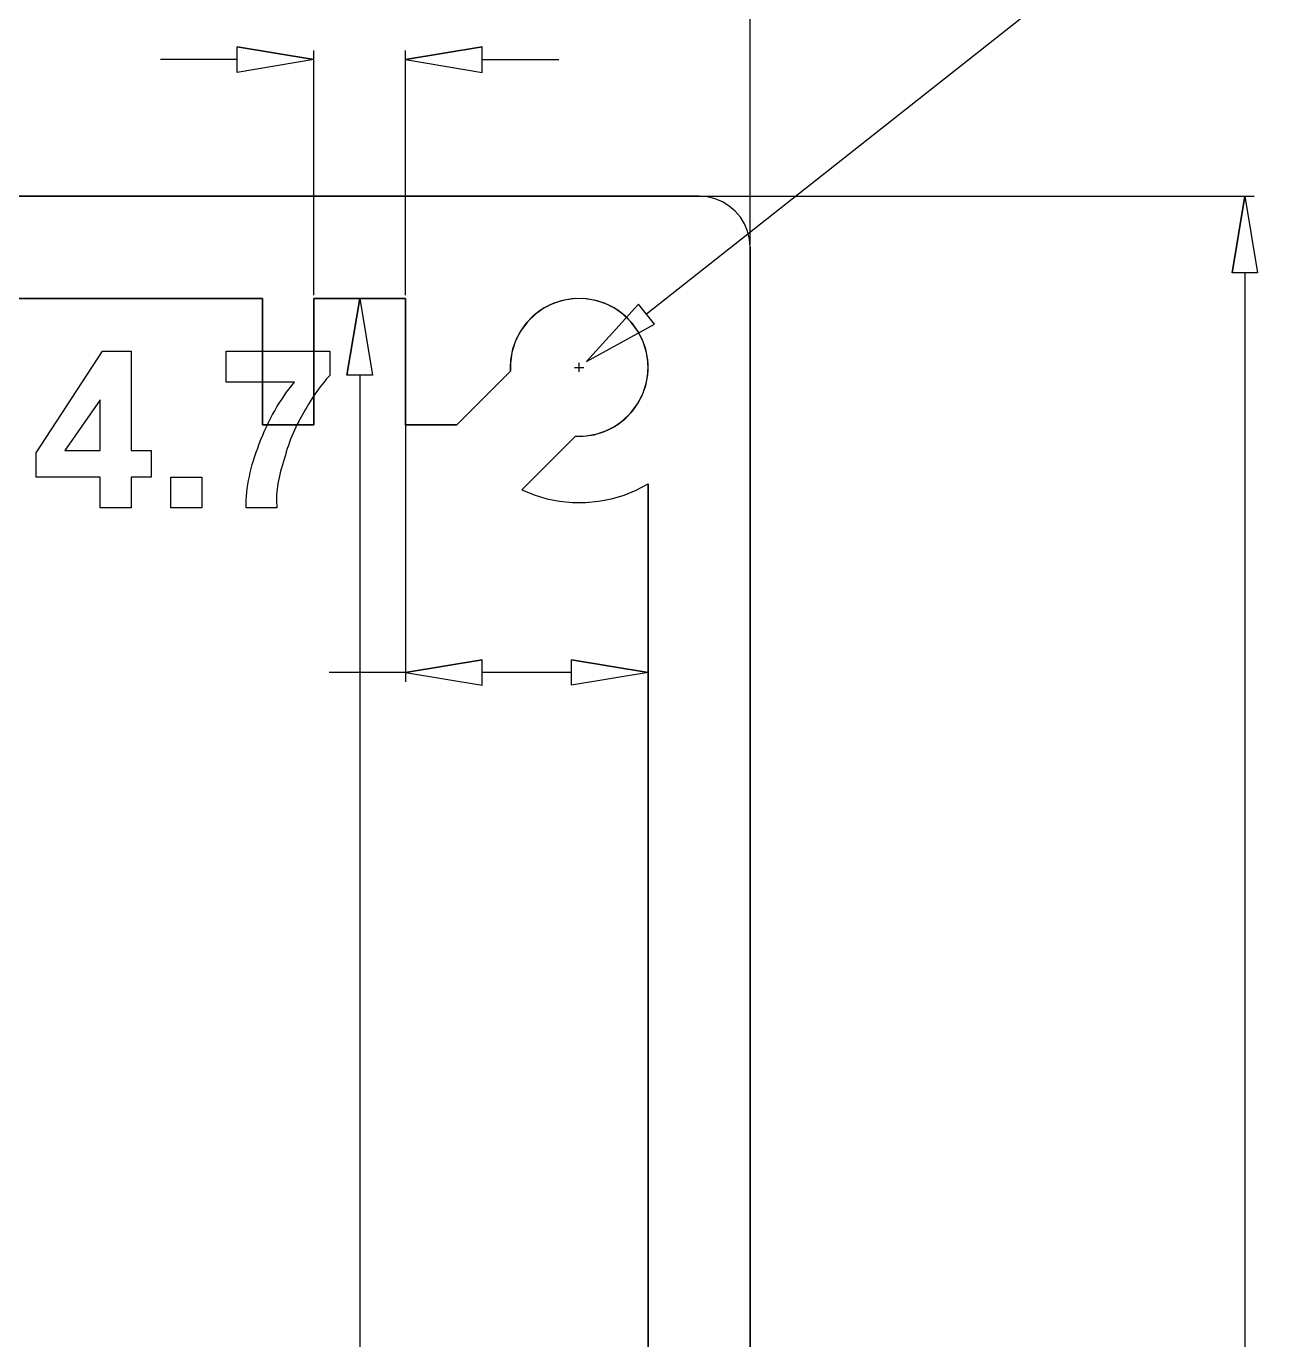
# Model space of a CAD drawing. Extents: x 0 to 21.1, y 0 to 5.7.
# Drawn here: x 8.484 to 9.432, y 4.007 to 4.997 of the extents above; entities that cross this region are included whole.
import ezdxf

# ---------------------------------------------------------------- set-up
doc = ezdxf.new("R2010")
doc.units = 0
doc.header["$MEASUREMENT"] = 0
doc.linetypes.add('AUSGEZOGEN', pattern=[0])
doc.layers.get('0').update_dxf_attribs({"linetype": 'AUSGEZOGEN'})

msp = doc.modelspace()

# ---------------------------------------------------------------- linework, layer by layer
for points in [[(9.02979, 4.83311), (9.02979, 5.22259)], [(9.43151, 5.15923), (8.95159, 4.78032)], [(8.64273, 4.98187), (8.70051, 4.97224), (8.64273, 4.98187), (8.70051, 4.97224), (8.70051, 4.97224), (8.64273, 4.98187), (8.70051, 4.97224), (8.64273, 4.96261), (8.64273, 4.98187)], [(8.82762, 4.98187), (8.76984, 4.97224), (8.82762, 4.98187), (8.76984, 4.97224), (8.76984, 4.97224), (8.82762, 4.98187), (8.76984, 4.97224), (8.82762, 4.96261), (8.82762, 4.98187)], [(8.64273, 4.97224), (8.58496, 4.97224)], [(8.70051, 4.79459), (8.70051, 4.97918)], [(8.76984, 4.79459), (8.76984, 4.97918)], [(8.82762, 4.97224), (8.8854, 4.97224)], [(8.04759, 4.86922), (8.99128, 4.86922), (8.04759, 4.86922)], [(8.04759, 4.86922), (8.99128, 4.86922)], [(8.99128, 4.86922), (8.04759, 4.86922)], [(8.52184, 4.86922), (9.40984, 4.86922)], [(8.99128, 4.86922), (8.99128, 4.86922)], [(9.02979, 4.8307), (9.02929, 4.83695), (9.02783, 4.84287), (9.0255, 4.8484), (9.02236, 4.85345), (9.01851, 4.85794), (9.01402, 4.86178), (9.00898, 4.86492), (9.00345, 4.86725), (8.99752, 4.86871), (8.99128, 4.86922)], [(9.02979, 4.8307), (9.02929, 4.83695), (9.02783, 4.84287), (9.0255, 4.8484), (9.02236, 4.85345), (9.01851, 4.85794), (9.01402, 4.86178), (9.00898, 4.86492), (9.00345, 4.86725), (8.99752, 4.86871), (8.99128, 4.86922)], [(9.02979, 4.8307), (9.02929, 4.83695), (9.02783, 4.84287), (9.0255, 4.8484), (9.02236, 4.85345), (9.01851, 4.85794), (9.01402, 4.86178), (9.00898, 4.86492), (9.00345, 4.86725), (8.99752, 4.86871), (8.99128, 4.86922)], [(9.02979, 4.8307), (9.02929, 4.83695), (9.02783, 4.84287), (9.0255, 4.8484), (9.02236, 4.85345), (9.01851, 4.85794), (9.01402, 4.86178), (9.00898, 4.86492), (9.00345, 4.86725), (8.99752, 4.86871), (8.99128, 4.86922)], [(9.02979, 4.8307), (9.02929, 4.83695), (9.02783, 4.84287), (9.0255, 4.8484), (9.02236, 4.85345), (9.01851, 4.85794), (9.01402, 4.86178), (9.00898, 4.86492), (9.00345, 4.86725), (8.99752, 4.86871), (8.99128, 4.86922)], [(9.02979, 4.8307), (9.02929, 4.83695), (9.02783, 4.84287), (9.0255, 4.8484), (9.02236, 4.85345), (9.01851, 4.85794), (9.01402, 4.86178), (9.00898, 4.86492), (9.00345, 4.86725), (8.99752, 4.86871), (8.99128, 4.86922)], [(9.02979, 4.8307), (9.02929, 4.83695), (9.02783, 4.84287), (9.0255, 4.8484), (9.02236, 4.85345), (9.01851, 4.85794), (9.01402, 4.86178), (9.00898, 4.86492), (9.00345, 4.86725), (8.99752, 4.86871), (8.99128, 4.86922)], [(9.02979, 4.8307), (9.02929, 4.83695), (9.02783, 4.84287), (9.0255, 4.8484), (9.02236, 4.85345), (9.01851, 4.85794), (9.01402, 4.86178), (9.00898, 4.86492), (9.00345, 4.86725), (8.99752, 4.86871), (8.99128, 4.86922)], [(8.99128, 4.86922), (8.99128, 4.86922)], [(9.02979, 4.8307), (9.02929, 4.83695), (9.02783, 4.84287), (9.0255, 4.8484), (9.02236, 4.85345), (9.01851, 4.85794), (9.01402, 4.86178), (9.00898, 4.86492), (9.00345, 4.86725), (8.99752, 4.86871), (8.99128, 4.86922)], [(9.02979, 4.8307), (9.02929, 4.83695), (9.02783, 4.84287), (9.0255, 4.8484), (9.02236, 4.85345), (9.01851, 4.85794), (9.01402, 4.86178), (9.00898, 4.86492), (9.00345, 4.86725), (8.99752, 4.86871), (8.99128, 4.86922)], [(9.39328, 4.81144), (9.40291, 4.86922), (9.39328, 4.81144), (9.40291, 4.86922), (9.40291, 4.86922), (9.39328, 4.81144), (9.40291, 4.86922), (9.41254, 4.81144), (9.39328, 4.81144)], [(9.02463, 4.84996), (9.02463, 4.84996)], [(9.02979, 4.8307), (9.02979, 4.8307)], [(9.02979, 4.8307), (9.02979, 0.09298)], [(9.02979, 4.8307), (9.02979, 4.8307)], [(9.02979, 0.09298), (9.02979, 4.8307)], [(9.02979, 4.8307), (9.02979, 0.09298)], [(9.02979, 0.09298), (9.02979, 4.8307)], [(9.40291, 4.81144), (9.40291, 2.57412)], [(8.66199, 4.79218), (8.14741, 4.79218), (8.66199, 4.79218)], [(8.66199, 4.79218), (8.14741, 4.79218)], [(8.14741, 4.79218), (8.66199, 4.79218)], [(8.66199, 4.69681), (8.66199, 4.79218), (8.66199, 4.69681)], [(8.66199, 4.69681), (8.66199, 4.79218)], [(8.66199, 4.79218), (8.66199, 4.69681)], [(8.76984, 4.79218), (8.70051, 4.79218), (8.76984, 4.79218)], [(8.70051, 4.79218), (8.70051, 4.69681), (8.70051, 4.79218)], [(8.70051, 4.79218), (8.70051, 4.69681)], [(8.76984, 4.79218), (8.70051, 4.79218)], [(8.70051, 4.69681), (8.70051, 4.79218)], [(8.70051, 4.79218), (8.76984, 4.79218)], [(8.72555, 4.7344), (8.73518, 4.79218), (8.72555, 4.7344), (8.73518, 4.79218), (8.73518, 4.79218), (8.72555, 4.7344), (8.73518, 4.79218), (8.74481, 4.7344), (8.72555, 4.7344)], [(8.73277, 4.79218), (8.72824, 4.79218)], [(8.76984, 4.69681), (8.76984, 4.79218), (8.76984, 4.69681)], [(8.76984, 4.69681), (8.76984, 4.79218)], [(8.76984, 4.79218), (8.76984, 4.69681)], [(8.76984, 4.78977), (8.76984, 4.50316)], [(8.89787, 4.68826), (8.90633, 4.68847), (8.91442, 4.68999), (8.92205, 4.69273), (8.92909, 4.69657), (8.93543, 4.70142), (8.94095, 4.70718), (8.94555, 4.71375), (8.94912, 4.72103), (8.95153, 4.7289), (8.95268, 4.73729), (8.95268, 4.73729), (8.95247, 4.74575), (8.95095, 4.75385), (8.94821, 4.76147), (8.94437, 4.76851), (8.93952, 4.77485), (8.93376, 4.78037), (8.92719, 4.78498), (8.91992, 4.78854), (8.91204, 4.79095), (8.90365, 4.7921), (8.90365, 4.7921), (8.89519, 4.79189), (8.88709, 4.79037), (8.87947, 4.78763), (8.87243, 4.78379), (8.86609, 4.77894), (8.86057, 4.77318), (8.85597, 4.76661), (8.8524, 4.75934), (8.84999, 4.75146), (8.84884, 4.74307), (8.84884, 4.74307), (8.84881, 4.7425), (8.84879, 4.74192), (8.84877, 4.74134), (8.84876, 4.74076), (8.84876, 4.74018), (8.84876, 4.7396), (8.84877, 4.73902), (8.84879, 4.73844), (8.84881, 4.73787), (8.84884, 4.73729)], [(8.89787, 4.68826), (8.90633, 4.68847), (8.91442, 4.68999), (8.92205, 4.69273), (8.92909, 4.69657), (8.93543, 4.70142), (8.94095, 4.70718), (8.94555, 4.71375), (8.94912, 4.72103), (8.95153, 4.7289), (8.95268, 4.73729), (8.95268, 4.73729), (8.95247, 4.74575), (8.95095, 4.75385), (8.94821, 4.76147), (8.94437, 4.76851), (8.93952, 4.77485), (8.93376, 4.78037), (8.92719, 4.78498), (8.91992, 4.78854), (8.91204, 4.79095), (8.90365, 4.7921), (8.90365, 4.7921), (8.89519, 4.79189), (8.88709, 4.79037), (8.87947, 4.78763), (8.87243, 4.78379), (8.86609, 4.77894), (8.86057, 4.77318), (8.85597, 4.76661), (8.8524, 4.75934), (8.84999, 4.75146), (8.84884, 4.74307), (8.84884, 4.74307), (8.84881, 4.7425), (8.84879, 4.74192), (8.84877, 4.74134), (8.84876, 4.74076), (8.84876, 4.74018), (8.84876, 4.7396), (8.84877, 4.73902), (8.84879, 4.73844), (8.84881, 4.73787), (8.84884, 4.73729)], [(8.89787, 4.68826), (8.90633, 4.68847), (8.91442, 4.68999), (8.92205, 4.69273), (8.92909, 4.69657), (8.93543, 4.70142), (8.94095, 4.70718), (8.94555, 4.71375), (8.94912, 4.72103), (8.95153, 4.7289), (8.95268, 4.73729), (8.95268, 4.73729), (8.95247, 4.74575), (8.95095, 4.75385), (8.94821, 4.76147), (8.94437, 4.76851), (8.93952, 4.77485), (8.93376, 4.78037), (8.92719, 4.78498), (8.91992, 4.78854), (8.91204, 4.79095), (8.90365, 4.7921), (8.90365, 4.7921), (8.89519, 4.79189), (8.88709, 4.79037), (8.87947, 4.78763), (8.87243, 4.78379), (8.86609, 4.77894), (8.86057, 4.77318), (8.85597, 4.76661), (8.8524, 4.75934), (8.84999, 4.75146), (8.84884, 4.74307), (8.84884, 4.74307), (8.84881, 4.7425), (8.84879, 4.74192), (8.84877, 4.74134), (8.84876, 4.74076), (8.84876, 4.74018), (8.84876, 4.7396), (8.84877, 4.73902), (8.84879, 4.73844), (8.84881, 4.73787), (8.84884, 4.73729)], [(8.89787, 4.68826), (8.90633, 4.68847), (8.91442, 4.68999), (8.92205, 4.69273), (8.92909, 4.69657), (8.93543, 4.70142), (8.94095, 4.70718), (8.94555, 4.71375), (8.94912, 4.72103), (8.95153, 4.7289), (8.95268, 4.73729), (8.95268, 4.73729), (8.95247, 4.74575), (8.95095, 4.75385), (8.94821, 4.76147), (8.94437, 4.76851), (8.93952, 4.77485), (8.93376, 4.78037), (8.92719, 4.78498), (8.91992, 4.78854), (8.91204, 4.79095), (8.90365, 4.7921), (8.90365, 4.7921), (8.89519, 4.79189), (8.88709, 4.79037), (8.87947, 4.78763), (8.87243, 4.78379), (8.86609, 4.77894), (8.86057, 4.77318), (8.85597, 4.76661), (8.8524, 4.75934), (8.84999, 4.75146), (8.84884, 4.74307), (8.84884, 4.74307), (8.84881, 4.7425), (8.84879, 4.74192), (8.84877, 4.74134), (8.84876, 4.74076), (8.84876, 4.74018), (8.84876, 4.7396), (8.84877, 4.73902), (8.84879, 4.73844), (8.84881, 4.73787), (8.84884, 4.73729)], [(8.89787, 4.68826), (8.90633, 4.68847), (8.91442, 4.68999), (8.92205, 4.69273), (8.92909, 4.69657), (8.93543, 4.70142), (8.94095, 4.70718), (8.94555, 4.71375), (8.94912, 4.72103), (8.95153, 4.7289), (8.95268, 4.73729), (8.95268, 4.73729), (8.95247, 4.74575), (8.95095, 4.75385), (8.94821, 4.76147), (8.94437, 4.76851), (8.93952, 4.77485), (8.93376, 4.78037), (8.92719, 4.78498), (8.91992, 4.78854), (8.91204, 4.79095), (8.90365, 4.7921), (8.90365, 4.7921), (8.89519, 4.79189), (8.88709, 4.79037), (8.87947, 4.78763), (8.87243, 4.78379), (8.86609, 4.77894), (8.86057, 4.77318), (8.85597, 4.76661), (8.8524, 4.75934), (8.84999, 4.75146), (8.84884, 4.74307), (8.84884, 4.74307), (8.84881, 4.7425), (8.84879, 4.74192), (8.84877, 4.74134), (8.84876, 4.74076), (8.84876, 4.74018), (8.84876, 4.7396), (8.84877, 4.73902), (8.84879, 4.73844), (8.84881, 4.73787), (8.84884, 4.73729)], [(8.89787, 4.68826), (8.90633, 4.68847), (8.91442, 4.68999), (8.92205, 4.69273), (8.92909, 4.69657), (8.93543, 4.70142), (8.94095, 4.70718), (8.94555, 4.71375), (8.94912, 4.72103), (8.95153, 4.7289), (8.95268, 4.73729), (8.95268, 4.73729), (8.95247, 4.74575), (8.95095, 4.75385), (8.94821, 4.76147), (8.94437, 4.76851), (8.93952, 4.77485), (8.93376, 4.78037), (8.92719, 4.78498), (8.91992, 4.78854), (8.91204, 4.79095), (8.90365, 4.7921), (8.90365, 4.7921), (8.89519, 4.79189), (8.88709, 4.79037), (8.87947, 4.78763), (8.87243, 4.78379), (8.86609, 4.77894), (8.86057, 4.77318), (8.85597, 4.76661), (8.8524, 4.75934), (8.84999, 4.75146), (8.84884, 4.74307), (8.84884, 4.74307), (8.84881, 4.7425), (8.84879, 4.74192), (8.84877, 4.74134), (8.84876, 4.74076), (8.84876, 4.74018), (8.84876, 4.7396), (8.84877, 4.73902), (8.84879, 4.73844), (8.84881, 4.73787), (8.84884, 4.73729)], [(8.89787, 4.68826), (8.90633, 4.68847), (8.91442, 4.68999), (8.92205, 4.69273), (8.92909, 4.69657), (8.93543, 4.70142), (8.94095, 4.70718), (8.94555, 4.71375), (8.94912, 4.72103), (8.95153, 4.7289), (8.95268, 4.73729), (8.95268, 4.73729), (8.95247, 4.74575), (8.95095, 4.75385), (8.94821, 4.76147), (8.94437, 4.76851), (8.93952, 4.77485), (8.93376, 4.78037), (8.92719, 4.78498), (8.91992, 4.78854), (8.91204, 4.79095), (8.90365, 4.7921), (8.90365, 4.7921), (8.89519, 4.79189), (8.88709, 4.79037), (8.87947, 4.78763), (8.87243, 4.78379), (8.86609, 4.77894), (8.86057, 4.77318), (8.85597, 4.76661), (8.8524, 4.75934), (8.84999, 4.75146), (8.84884, 4.74307), (8.84884, 4.74307), (8.84881, 4.7425), (8.84879, 4.74192), (8.84877, 4.74134), (8.84876, 4.74076), (8.84876, 4.74018), (8.84876, 4.7396), (8.84877, 4.73902), (8.84879, 4.73844), (8.84881, 4.73787), (8.84884, 4.73729)], [(8.89787, 4.68826), (8.90633, 4.68847), (8.91442, 4.68999), (8.92205, 4.69273), (8.92909, 4.69657), (8.93543, 4.70142), (8.94095, 4.70718), (8.94555, 4.71375), (8.94912, 4.72103), (8.95153, 4.7289), (8.95268, 4.73729), (8.95268, 4.73729), (8.95247, 4.74575), (8.95095, 4.75385), (8.94821, 4.76147), (8.94437, 4.76851), (8.93952, 4.77485), (8.93376, 4.78037), (8.92719, 4.78498), (8.91992, 4.78854), (8.91204, 4.79095), (8.90365, 4.7921), (8.90365, 4.7921), (8.89519, 4.79189), (8.88709, 4.79037), (8.87947, 4.78763), (8.87243, 4.78379), (8.86609, 4.77894), (8.86057, 4.77318), (8.85597, 4.76661), (8.8524, 4.75934), (8.84999, 4.75146), (8.84884, 4.74307), (8.84884, 4.74307), (8.84881, 4.7425), (8.84879, 4.74192), (8.84877, 4.74134), (8.84876, 4.74076), (8.84876, 4.74018), (8.84876, 4.7396), (8.84877, 4.73902), (8.84879, 4.73844), (8.84881, 4.73787), (8.84884, 4.73729)], [(8.89787, 4.68826), (8.90633, 4.68847), (8.91442, 4.68999), (8.92205, 4.69273), (8.92909, 4.69657), (8.93543, 4.70142), (8.94095, 4.70718), (8.94555, 4.71375), (8.94912, 4.72103), (8.95153, 4.7289), (8.95268, 4.73729), (8.95268, 4.73729), (8.95247, 4.74575), (8.95095, 4.75385), (8.94821, 4.76147), (8.94437, 4.76851), (8.93952, 4.77485), (8.93376, 4.78037), (8.92719, 4.78498), (8.91992, 4.78854), (8.91204, 4.79095), (8.90365, 4.7921), (8.90365, 4.7921), (8.89519, 4.79189), (8.88709, 4.79037), (8.87947, 4.78763), (8.87243, 4.78379), (8.86609, 4.77894), (8.86057, 4.77318), (8.85597, 4.76661), (8.8524, 4.75934), (8.84999, 4.75146), (8.84884, 4.74307), (8.84884, 4.74307), (8.84881, 4.7425), (8.84879, 4.74192), (8.84877, 4.74134), (8.84876, 4.74076), (8.84876, 4.74018), (8.84876, 4.7396), (8.84877, 4.73902), (8.84879, 4.73844), (8.84881, 4.73787), (8.84884, 4.73729)], [(8.89787, 4.68826), (8.89844, 4.68823), (8.89902, 4.68821), (8.8996, 4.68819), (8.90018, 4.68819), (8.90076, 4.68818), (8.90134, 4.68819), (8.90192, 4.68819), (8.9025, 4.68821), (8.90307, 4.68823), (8.90365, 4.68826), (8.90365, 4.68826), (8.91204, 4.68941), (8.91992, 4.69182), (8.92719, 4.69539), (8.93376, 4.69999), (8.93952, 4.70552), (8.94437, 4.71185), (8.94821, 4.71889), (8.95095, 4.72652), (8.95247, 4.73462), (8.95268, 4.74307), (8.95268, 4.74307), (8.95153, 4.75146), (8.94912, 4.75934), (8.94555, 4.76661), (8.94095, 4.77318), (8.93543, 4.77894), (8.92909, 4.78379), (8.92205, 4.78763), (8.91442, 4.79037), (8.90633, 4.79189), (8.89787, 4.7921), (8.89787, 4.7921), (8.88948, 4.79095), (8.8816, 4.78854), (8.87433, 4.78498), (8.86776, 4.78037), (8.862, 4.77485), (8.85715, 4.76851), (8.85331, 4.76147), (8.85057, 4.75385), (8.84905, 4.74575), (8.84884, 4.73729)], [(8.90076, 4.79218), (8.90076, 4.79218)], [(8.94562, 4.78787), (8.90625, 4.74451), (8.94562, 4.78787), (8.90625, 4.74451), (8.90625, 4.74451), (8.94562, 4.78787), (8.90625, 4.74451), (8.95756, 4.77276), (8.94562, 4.78787)], [(8.85573, 4.76618), (8.85573, 4.76618)], [(8.94579, 4.76618), (8.94579, 4.76618)], [(8.53944, 4.63412), (8.53944, 4.65746), (8.53944, 4.65746), (8.4911, 4.65746), (8.4911, 4.65746), (8.4911, 4.67579), (8.4911, 4.67579), (8.5411, 4.75246), (8.5411, 4.75246), (8.56277, 4.75246), (8.56277, 4.75246), (8.56277, 4.67746), (8.56277, 4.67746), (8.57777, 4.67746), (8.57777, 4.67746), (8.57777, 4.65746), (8.57777, 4.65746), (8.56277, 4.65746), (8.56277, 4.65746), (8.56277, 4.63412), (8.56277, 4.63412), (8.53944, 4.63412)], [(8.63444, 4.72912), (8.63444, 4.75246), (8.63444, 4.75246), (8.71277, 4.75246), (8.71277, 4.75246), (8.71277, 4.73412), (8.71277, 4.73412), (8.71152, 4.73284), (8.71152, 4.73284), (8.71027, 4.73149), (8.71027, 4.73149), (8.70902, 4.73008), (8.70902, 4.73008), (8.70777, 4.7286), (8.70777, 4.7286), (8.70652, 4.72706), (8.70652, 4.72706), (8.70527, 4.72545), (8.70527, 4.72545), (8.70402, 4.72378), (8.70402, 4.72378), (8.70277, 4.72204), (8.70277, 4.72204), (8.70152, 4.72024), (8.70152, 4.72024), (8.70027, 4.71837), (8.70027, 4.71837), (8.69902, 4.71643), (8.69902, 4.71643), (8.69777, 4.71444), (8.69777, 4.71444), (8.69652, 4.71237), (8.69652, 4.71237), (8.69527, 4.71024), (8.69527, 4.71024), (8.69402, 4.70805), (8.69402, 4.70805), (8.69277, 4.70579), (8.69277, 4.70579), (8.69154, 4.70369), (8.69154, 4.70369), (8.69035, 4.70157), (8.69035, 4.70157), (8.6892, 4.69942), (8.6892, 4.69942), (8.68808, 4.69725), (8.68808, 4.69725), (8.68701, 4.69505), (8.68701, 4.69505), (8.68597, 4.69282), (8.68597, 4.69282), (8.68498, 4.69057), (8.68498, 4.69057), (8.68402, 4.68829), (8.68402, 4.68829), (8.6831, 4.68598), (8.6831, 4.68598), (8.68222, 4.68365), (8.68222, 4.68365), (8.68138, 4.6813), (8.68138, 4.6813), (8.68058, 4.67891), (8.68058, 4.67891), (8.67982, 4.67651), (8.67982, 4.67651), (8.6791, 4.67407), (8.6791, 4.67407), (8.67841, 4.67161), (8.67841, 4.67161), (8.67777, 4.66912), (8.67777, 4.66912), (8.67697, 4.66664), (8.67697, 4.66664), (8.67623, 4.6642), (8.67623, 4.6642), (8.67556, 4.6618), (8.67556, 4.6618), (8.67496, 4.65944), (8.67496, 4.65944), (8.67442, 4.65711), (8.67442, 4.65711), (8.67394, 4.65483), (8.67394, 4.65483), (8.67353, 4.65258), (8.67353, 4.65258), (8.67319, 4.65037), (8.67319, 4.65037), (8.67291, 4.6482), (8.67291, 4.6482), (8.67269, 4.64608), (8.67269, 4.64608), (8.67254, 4.64399), (8.67254, 4.64399), (8.67246, 4.64194), (8.67246, 4.64194), (8.67244, 4.63992), (8.67244, 4.63992), (8.67248, 4.63795), (8.67248, 4.63795), (8.67259, 4.63602), (8.67259, 4.63602), (8.67277, 4.63412), (8.67277, 4.63412), (8.64944, 4.63412), (8.64944, 4.63412), (8.64948, 4.63705), (8.64948, 4.63705), (8.64959, 4.63998), (8.64959, 4.63998), (8.64979, 4.64293), (8.64979, 4.64293), (8.65006, 4.64589), (8.65006, 4.64589), (8.65041, 4.64887), (8.65041, 4.64887), (8.65084, 4.65186), (8.65084, 4.65186), (8.65135, 4.65486), (8.65135, 4.65486), (8.65194, 4.65787), (8.65194, 4.65787), (8.6526, 4.6609), (8.6526, 4.6609), (8.65334, 4.66394), (8.65334, 4.66394), (8.65416, 4.66699), (8.65416, 4.66699), (8.65506, 4.67006), (8.65506, 4.67006), (8.65604, 4.67314), (8.65604, 4.67314), (8.65709, 4.67623), (8.65709, 4.67623), (8.65823, 4.67934), (8.65823, 4.67934), (8.65944, 4.68246), (8.65944, 4.68246), (8.66071, 4.68576), (8.66071, 4.68576), (8.66204, 4.68902), (8.66204, 4.68902), (8.66342, 4.69222), (8.66342, 4.69222), (8.66485, 4.69537), (8.66485, 4.69537), (8.66634, 4.69847), (8.66634, 4.69847), (8.66787, 4.70152), (8.66787, 4.70152), (8.66946, 4.70451), (8.66946, 4.70451), (8.6711, 4.70746), (8.6711, 4.70746), (8.6728, 4.71035), (8.6728, 4.71035), (8.67454, 4.71319), (8.67454, 4.71319), (8.67634, 4.71597), (8.67634, 4.71597), (8.67819, 4.71871), (8.67819, 4.71871), (8.68009, 4.72139), (8.68009, 4.72139), (8.68204, 4.72402), (8.68204, 4.72402), (8.68405, 4.7266), (8.68405, 4.7266), (8.6861, 4.72912), (8.6861, 4.72912), (8.63444, 4.72912)], [(8.73518, 4.7344), (8.73518, 2.57091)], [(8.84884, 4.73729), (8.80836, 4.69681), (8.84884, 4.73729)], [(8.84884, 4.73729), (8.80836, 4.69681)], [(8.80836, 4.69681), (8.84884, 4.73729)], [(8.84884, 4.73729), (8.84884, 4.73729)], [(8.89729, 4.74018), (8.90423, 4.74018)], [(8.90076, 4.73671), (8.90076, 4.74365)], [(8.53944, 4.67746), (8.53944, 4.71579), (8.53944, 4.71579), (8.51277, 4.67746), (8.51277, 4.67746), (8.53944, 4.67746)], [(8.94579, 4.71418), (8.94579, 4.71418)], [(8.70051, 4.69681), (8.66199, 4.69681), (8.70051, 4.69681)], [(8.70051, 4.69681), (8.66199, 4.69681)], [(8.66199, 4.69681), (8.70051, 4.69681)], [(8.80836, 4.69681), (8.76984, 4.69681), (8.80836, 4.69681)], [(8.80836, 4.69681), (8.76984, 4.69681)], [(8.76984, 4.69681), (8.80836, 4.69681)], [(8.85739, 4.64778), (8.89787, 4.68826), (8.85739, 4.64778)], [(8.85739, 4.64778), (8.89787, 4.68826)], [(8.89787, 4.68826), (8.85739, 4.64778)], [(8.89787, 4.68826), (8.89787, 4.68826)], [(8.90076, 4.68818), (8.90076, 4.68818)], [(8.59277, 4.63412), (8.59277, 4.65746), (8.59277, 4.65746), (8.6161, 4.65746), (8.6161, 4.65746), (8.6161, 4.63412), (8.6161, 4.63412), (8.59277, 4.63412)], [(8.85739, 4.64778), (8.8667, 4.64396), (8.87626, 4.64109), (8.88598, 4.63918), (8.8958, 4.63823), (8.90564, 4.63823), (8.91544, 4.63917), (8.92512, 4.64106), (8.93461, 4.64388), (8.94385, 4.64765), (8.95276, 4.65235)], [(8.85739, 4.64778), (8.8667, 4.64396), (8.87626, 4.64109), (8.88598, 4.63918), (8.8958, 4.63823), (8.90564, 4.63823), (8.91544, 4.63917), (8.92512, 4.64106), (8.93461, 4.64388), (8.94385, 4.64765), (8.95276, 4.65235)], [(8.85739, 4.64778), (8.8667, 4.64396), (8.87626, 4.64109), (8.88598, 4.63918), (8.8958, 4.63823), (8.90564, 4.63823), (8.91544, 4.63917), (8.92512, 4.64106), (8.93461, 4.64388), (8.94385, 4.64765), (8.95276, 4.65235)], [(8.85739, 4.64778), (8.8667, 4.64396), (8.87626, 4.64109), (8.88598, 4.63918), (8.8958, 4.63823), (8.90564, 4.63823), (8.91544, 4.63917), (8.92512, 4.64106), (8.93461, 4.64388), (8.94385, 4.64765), (8.95276, 4.65235)], [(8.85739, 4.64778), (8.8667, 4.64396), (8.87626, 4.64109), (8.88598, 4.63918), (8.8958, 4.63823), (8.90564, 4.63823), (8.91544, 4.63917), (8.92512, 4.64106), (8.93461, 4.64388), (8.94385, 4.64765), (8.95276, 4.65235)], [(8.85739, 4.64778), (8.8667, 4.64396), (8.87626, 4.64109), (8.88598, 4.63918), (8.8958, 4.63823), (8.90564, 4.63823), (8.91544, 4.63917), (8.92512, 4.64106), (8.93461, 4.64388), (8.94385, 4.64765), (8.95276, 4.65235)], [(8.85739, 4.64778), (8.8667, 4.64396), (8.87626, 4.64109), (8.88598, 4.63918), (8.8958, 4.63823), (8.90564, 4.63823), (8.91544, 4.63917), (8.92512, 4.64106), (8.93461, 4.64388), (8.94385, 4.64765), (8.95276, 4.65235)], [(8.85739, 4.64778), (8.8667, 4.64396), (8.87626, 4.64109), (8.88598, 4.63918), (8.8958, 4.63823), (8.90564, 4.63823), (8.91544, 4.63917), (8.92512, 4.64106), (8.93461, 4.64388), (8.94385, 4.64765), (8.95276, 4.65235)], [(8.85739, 4.64778), (8.8667, 4.64396), (8.87626, 4.64109), (8.88598, 4.63918), (8.8958, 4.63823), (8.90564, 4.63823), (8.91544, 4.63917), (8.92512, 4.64106), (8.93461, 4.64388), (8.94385, 4.64765), (8.95276, 4.65235)], [(8.85739, 4.64778), (8.8667, 4.64396), (8.87626, 4.64109), (8.88598, 4.63918), (8.8958, 4.63823), (8.90564, 4.63823), (8.91544, 4.63917), (8.92512, 4.64106), (8.93461, 4.64388), (8.94385, 4.64765), (8.95276, 4.65235)], [(8.85739, 4.64778), (8.85739, 4.64778)], [(8.93757, 4.64498), (8.93757, 4.64498)], [(8.95276, 0.27134), (8.95276, 4.65235)], [(8.95276, 4.65235), (8.95276, 0.27134)], [(8.95276, 4.65235), (8.95276, 4.65235)], [(8.95276, 4.65235), (8.95276, 4.65235)], [(8.95276, 0.27134), (8.95276, 4.65235)], [(8.95276, 4.65235), (8.95276, 0.27134)], [(8.95276, 4.64994), (8.95276, 4.50316)], [(8.87126, 4.64246), (8.87126, 4.64246)], [(8.88777, 4.63894), (8.88777, 4.63894)], [(8.90463, 4.63818), (8.90463, 4.63818)], [(8.92138, 4.64021), (8.92138, 4.64022)], [(8.82762, 4.51972), (8.76984, 4.51009), (8.82762, 4.51972), (8.76984, 4.51009), (8.76984, 4.51009), (8.82762, 4.51972), (8.76984, 4.51009), (8.82762, 4.50046), (8.82762, 4.51972)], [(8.89498, 4.51972), (8.95276, 4.51009), (8.89498, 4.51972), (8.95276, 4.51009), (8.95276, 4.51009), (8.89498, 4.51972), (8.95276, 4.51009), (8.89498, 4.50046), (8.89498, 4.51972)], [(8.76984, 4.51009), (8.71207, 4.51009)], [(8.89498, 4.51009), (8.82762, 4.51009)]]:
    msp.add_lwpolyline(points)

doc.saveas('drawing.dxf')
